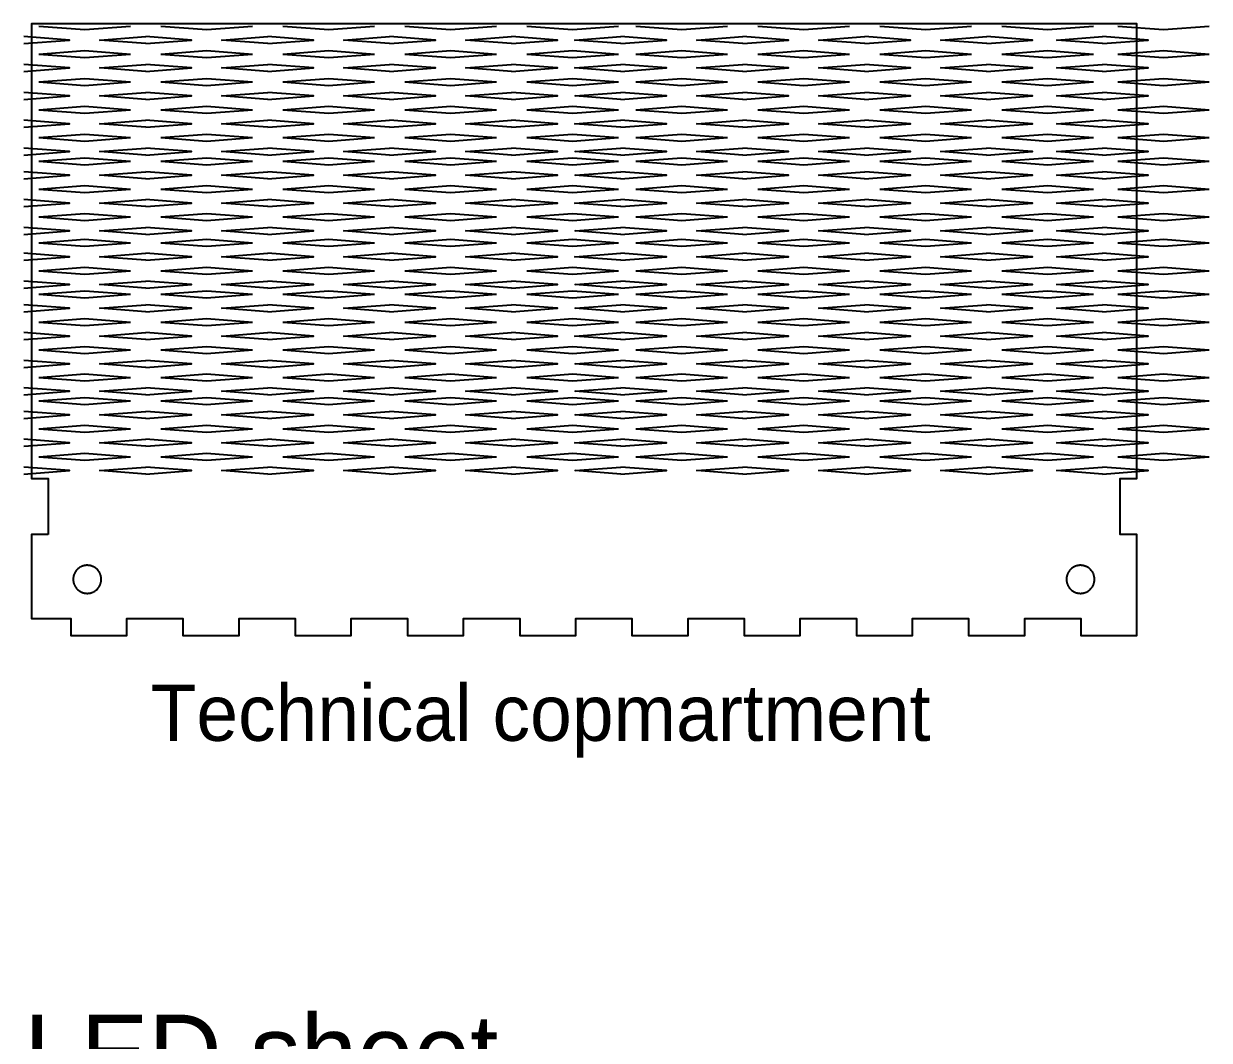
# Model space of a CAD drawing. Header units: millimetres. Extents: x 0 to 1000, y 0 to 550.
# Drawn here: x 566.4 to 777.6, y 209.7 to 390.9 of the extents above; entities that cross this region are included whole.
import ezdxf

# ---------------------------------------------------------------- set-up
doc = ezdxf.new("R2010")
doc.units = ezdxf.units.MM
doc.header["$MEASUREMENT"] = 0
doc.layers.add('Cut_01', color=1, linetype='Continuous', true_color=0xff0000)
doc.layers.add('text', color=178, linetype='Continuous', true_color=0x000000)

msp = doc.modelspace()

# ---------------------------------------------------------------- linework, layer by layer
at = {"layer": 'Cut_01'}
for points in [[(570.75, 299.86), (567.75, 299.86), (567.75, 284.86), (574.75, 284.86), (574.75, 281.86), (584.75, 281.86), (584.75, 284.86), (594.75, 284.86), (594.75, 281.86), (604.75, 281.86), (604.75, 284.86), (614.75, 284.86), (614.75, 281.86), (624.75, 281.86), (624.75, 284.86), (634.75, 284.86), (634.75, 281.86), (644.75, 281.86), (644.75, 284.86), (654.75, 284.86), (654.75, 281.86), (664.75, 281.86), (664.75, 284.86), (674.75, 284.86), (674.75, 281.86), (684.75, 281.86), (684.75, 284.86), (694.75, 284.86), (694.75, 281.86), (704.75, 281.86), (704.75, 284.86), (714.75, 284.86), (714.75, 281.86), (724.75, 281.86), (724.75, 284.86), (734.75, 284.86), (734.75, 281.86), (744.75, 281.86), (744.75, 284.86), (754.75, 284.86), (754.75, 281.86), (764.75, 281.86), (764.75, 299.86), (761.75, 299.86), (761.75, 309.86), (764.75, 309.86), (764.75, 390.86), (567.75, 390.86), (567.75, 309.86), (570.75, 309.86)], [(580.19, 291.87), (580.19, 291.96), (580.18, 292.05), (580.18, 292.13), (580.16, 292.22), (580.15, 292.3), (580.13, 292.39), (580.12, 292.47), (580.09, 292.56), (580.07, 292.64), (580.04, 292.72), (580.01, 292.8), (579.98, 292.88), (579.94, 292.96), (579.9, 293.04), (579.86, 293.12), (579.81, 293.19), (579.77, 293.26), (579.72, 293.33), (579.66, 293.4), (579.61, 293.47), (579.55, 293.54), (579.49, 293.6), (579.43, 293.66), (579.37, 293.72), (579.31, 293.78), (579.24, 293.83), (579.17, 293.89), (579.1, 293.94), (579.03, 293.98), (578.95, 294.03), (578.88, 294.07), (578.8, 294.11), (578.72, 294.15), (578.64, 294.18), (578.56, 294.22), (578.48, 294.24), (578.4, 294.27), (578.31, 294.29), (578.23, 294.31), (578.14, 294.33), (578.06, 294.35), (577.97, 294.36), (577.88, 294.36), (577.8, 294.37), (577.71, 294.37), (577.62, 294.37), (577.54, 294.37), (577.45, 294.36), (577.36, 294.35), (577.28, 294.34), (577.19, 294.32), (577.11, 294.3), (577.02, 294.28), (576.94, 294.26), (576.86, 294.23), (576.78, 294.2), (576.7, 294.17), (576.62, 294.13), (576.54, 294.09), (576.46, 294.05), (576.39, 294.01), (576.32, 293.96), (576.24, 293.91), (576.17, 293.86), (576.11, 293.81), (576.04, 293.75), (575.98, 293.69), (575.91, 293.63), (575.85, 293.57), (575.8, 293.5), (575.74, 293.44), (575.69, 293.37), (575.64, 293.3), (575.59, 293.23), (575.54, 293.15), (575.5, 293.08), (575.46, 293), (575.42, 292.92), (575.39, 292.84), (575.35, 292.76), (575.32, 292.68), (575.3, 292.6), (575.27, 292.52), (575.25, 292.43), (575.23, 292.35), (575.22, 292.26), (575.21, 292.18), (575.2, 292.09), (575.19, 292), (575.19, 291.92), (575.19, 291.83), (575.19, 291.74), (575.2, 291.66), (575.21, 291.57), (575.22, 291.48), (575.23, 291.4), (575.25, 291.31), (575.27, 291.23), (575.3, 291.15), (575.32, 291.06), (575.35, 290.98), (575.39, 290.9), (575.42, 290.82), (575.46, 290.74), (575.5, 290.67), (575.54, 290.59), (575.59, 290.52), (575.64, 290.45), (575.69, 290.37), (575.74, 290.31), (575.8, 290.24), (575.85, 290.17), (575.91, 290.11), (575.98, 290.05), (576.04, 289.99), (576.11, 289.94), (576.17, 289.88), (576.24, 289.83), (576.32, 289.78), (576.39, 289.74), (576.46, 289.69), (576.54, 289.65), (576.62, 289.61), (576.7, 289.58), (576.78, 289.54), (576.86, 289.51), (576.94, 289.49), (577.02, 289.46), (577.11, 289.44), (577.19, 289.42), (577.28, 289.41), (577.36, 289.39), (577.45, 289.38), (577.54, 289.38), (577.62, 289.37), (577.71, 289.37), (577.8, 289.37), (577.88, 289.38), (577.97, 289.39), (578.06, 289.4), (578.14, 289.41), (578.23, 289.43), (578.31, 289.45), (578.4, 289.47), (578.48, 289.5), (578.56, 289.53), (578.64, 289.56), (578.72, 289.59), (578.8, 289.63), (578.88, 289.67), (578.95, 289.71), (579.03, 289.76), (579.1, 289.81), (579.17, 289.86), (579.24, 289.91), (579.31, 289.96), (579.37, 290.02), (579.43, 290.08), (579.49, 290.14), (579.55, 290.21), (579.61, 290.27), (579.66, 290.34), (579.72, 290.41), (579.77, 290.48), (579.81, 290.55), (579.86, 290.63), (579.9, 290.7), (579.94, 290.78), (579.98, 290.86), (580.01, 290.94), (580.04, 291.02), (580.07, 291.1), (580.09, 291.19), (580.12, 291.27), (580.13, 291.36), (580.15, 291.44), (580.16, 291.53), (580.18, 291.61), (580.18, 291.7), (580.19, 291.79)], [(757.19, 291.87), (757.19, 291.96), (757.18, 292.05), (757.18, 292.13), (757.16, 292.22), (757.15, 292.3), (757.13, 292.39), (757.12, 292.47), (757.09, 292.56), (757.07, 292.64), (757.04, 292.72), (757.01, 292.8), (756.98, 292.88), (756.94, 292.96), (756.9, 293.04), (756.86, 293.12), (756.81, 293.19), (756.77, 293.26), (756.72, 293.33), (756.66, 293.4), (756.61, 293.47), (756.55, 293.54), (756.49, 293.6), (756.43, 293.66), (756.37, 293.72), (756.31, 293.78), (756.24, 293.83), (756.17, 293.89), (756.1, 293.94), (756.03, 293.98), (755.95, 294.03), (755.88, 294.07), (755.8, 294.11), (755.72, 294.15), (755.64, 294.18), (755.56, 294.22), (755.48, 294.24), (755.4, 294.27), (755.31, 294.29), (755.23, 294.31), (755.14, 294.33), (755.06, 294.35), (754.97, 294.36), (754.88, 294.36), (754.8, 294.37), (754.71, 294.37), (754.62, 294.37), (754.54, 294.37), (754.45, 294.36), (754.36, 294.35), (754.28, 294.34), (754.19, 294.32), (754.11, 294.3), (754.02, 294.28), (753.94, 294.26), (753.86, 294.23), (753.78, 294.2), (753.7, 294.17), (753.62, 294.13), (753.54, 294.09), (753.46, 294.05), (753.39, 294.01), (753.32, 293.96), (753.24, 293.91), (753.17, 293.86), (753.11, 293.81), (753.04, 293.75), (752.98, 293.69), (752.91, 293.63), (752.85, 293.57), (752.8, 293.5), (752.74, 293.44), (752.69, 293.37), (752.64, 293.3), (752.59, 293.23), (752.54, 293.15), (752.5, 293.08), (752.46, 293), (752.42, 292.92), (752.39, 292.84), (752.35, 292.76), (752.32, 292.68), (752.3, 292.6), (752.27, 292.52), (752.25, 292.43), (752.23, 292.35), (752.22, 292.26), (752.21, 292.18), (752.2, 292.09), (752.19, 292), (752.19, 291.92), (752.19, 291.83), (752.19, 291.74), (752.2, 291.66), (752.21, 291.57), (752.22, 291.48), (752.23, 291.4), (752.25, 291.31), (752.27, 291.23), (752.3, 291.15), (752.32, 291.06), (752.35, 290.98), (752.39, 290.9), (752.42, 290.82), (752.46, 290.74), (752.5, 290.67), (752.54, 290.59), (752.59, 290.52), (752.64, 290.45), (752.69, 290.37), (752.74, 290.31), (752.8, 290.24), (752.85, 290.17), (752.91, 290.11), (752.98, 290.05), (753.04, 289.99), (753.11, 289.94), (753.17, 289.88), (753.24, 289.83), (753.32, 289.78), (753.39, 289.74), (753.46, 289.69), (753.54, 289.65), (753.62, 289.61), (753.7, 289.58), (753.78, 289.54), (753.86, 289.51), (753.94, 289.49), (754.02, 289.46), (754.11, 289.44), (754.19, 289.42), (754.28, 289.41), (754.36, 289.39), (754.45, 289.38), (754.54, 289.38), (754.62, 289.37), (754.71, 289.37), (754.8, 289.37), (754.88, 289.38), (754.97, 289.39), (755.06, 289.4), (755.14, 289.41), (755.23, 289.43), (755.31, 289.45), (755.4, 289.47), (755.48, 289.5), (755.56, 289.53), (755.64, 289.56), (755.72, 289.59), (755.8, 289.63), (755.88, 289.67), (755.95, 289.71), (756.03, 289.76), (756.1, 289.81), (756.17, 289.86), (756.24, 289.91), (756.31, 289.96), (756.37, 290.02), (756.43, 290.08), (756.49, 290.14), (756.55, 290.21), (756.61, 290.27), (756.66, 290.34), (756.72, 290.41), (756.77, 290.48), (756.81, 290.55), (756.86, 290.63), (756.9, 290.7), (756.94, 290.78), (756.98, 290.86), (757.01, 290.94), (757.04, 291.02), (757.07, 291.1), (757.09, 291.19), (757.12, 291.27), (757.13, 291.36), (757.15, 291.44), (757.16, 291.53), (757.18, 291.61), (757.18, 291.7), (757.19, 291.79)]]:
    msp.add_lwpolyline(points, close=True, dxfattribs=at)
for points in [[(569.09, 390.43), (577.24, 389.81), (585.39, 390.43)], [(590.83, 390.43), (598.98, 389.81), (607.13, 390.43)], [(612.56, 390.43), (620.72, 389.81), (628.87, 390.43)], [(634.3, 390.43), (642.45, 389.81), (650.61, 390.43)], [(656.04, 390.43), (664.19, 389.81), (672.34, 390.43)], [(675.47, 390.43), (683.62, 389.81), (691.77, 390.43)], [(697.21, 390.43), (705.36, 389.81), (713.51, 390.43)], [(718.94, 390.43), (727.1, 389.81), (735.25, 390.43)], [(740.68, 390.43), (748.83, 389.81), (756.99, 390.43)], [(761.33, 390.43), (769.49, 389.81), (777.64, 390.43)], [(566.37, 387.32), (574.52, 387.94), (566.37, 388.56)], [(588.11, 387.32), (579.96, 387.94), (588.11, 388.56)], [(588.11, 387.32), (596.26, 387.94), (588.11, 388.56)], [(609.85, 387.32), (601.69, 387.94), (609.85, 388.56)], [(609.85, 387.32), (618, 387.94), (609.85, 388.56)], [(631.58, 387.32), (623.43, 387.94), (631.58, 388.56)], [(631.58, 387.32), (639.74, 387.94), (631.58, 388.56)], [(653.32, 387.32), (645.17, 387.94), (653.32, 388.56)], [(653.32, 387.32), (661.47, 387.94), (653.32, 388.56)], [(672.75, 387.32), (664.6, 387.94), (672.75, 388.56)], [(672.75, 387.32), (680.9, 387.94), (672.75, 388.56)], [(694.49, 387.32), (686.34, 387.94), (694.49, 388.56)], [(694.49, 387.32), (702.64, 387.94), (694.49, 388.56)], [(716.23, 387.32), (708.07, 387.94), (716.23, 388.56)], [(716.23, 387.32), (724.38, 387.94), (716.23, 388.56)], [(737.97, 387.32), (729.81, 387.94), (737.97, 388.56)], [(737.97, 387.32), (746.12, 387.94), (737.97, 388.56)], [(758.62, 387.32), (750.46, 387.94), (758.62, 388.56)], [(758.62, 387.32), (766.77, 387.94), (758.62, 388.56)], [(569.09, 385.46), (577.24, 386.08), (585.39, 385.46)], [(569.09, 385.46), (577.24, 384.84), (585.39, 385.46)], [(590.83, 385.46), (598.98, 386.08), (607.13, 385.46)], [(590.83, 385.46), (598.98, 384.84), (607.13, 385.46)], [(612.56, 385.46), (620.72, 386.08), (628.87, 385.46)], [(612.56, 385.46), (620.72, 384.84), (628.87, 385.46)], [(634.3, 385.46), (642.45, 386.08), (650.61, 385.46)], [(634.3, 385.46), (642.45, 384.84), (650.61, 385.46)], [(656.04, 385.46), (664.19, 386.08), (672.34, 385.46)], [(656.04, 385.46), (664.19, 384.84), (672.34, 385.46)], [(675.47, 385.46), (683.62, 386.08), (691.77, 385.46)], [(675.47, 385.46), (683.62, 384.84), (691.77, 385.46)], [(697.21, 385.46), (705.36, 386.08), (713.51, 385.46)], [(697.21, 385.46), (705.36, 384.84), (713.51, 385.46)], [(718.94, 385.46), (727.1, 386.08), (735.25, 385.46)], [(718.94, 385.46), (727.1, 384.84), (735.25, 385.46)], [(740.68, 385.46), (748.83, 386.08), (756.99, 385.46)], [(740.68, 385.46), (748.83, 384.84), (756.99, 385.46)], [(761.33, 385.46), (769.49, 386.08), (777.64, 385.46)], [(761.33, 385.46), (769.49, 384.84), (777.64, 385.46)], [(566.37, 382.35), (574.52, 382.97), (566.37, 383.59)], [(588.11, 382.35), (579.96, 382.97), (588.11, 383.59)], [(588.11, 382.35), (596.26, 382.97), (588.11, 383.59)], [(609.85, 382.35), (601.69, 382.97), (609.85, 383.59)], [(609.85, 382.35), (618, 382.97), (609.85, 383.59)], [(631.58, 382.35), (623.43, 382.97), (631.58, 383.59)], [(631.58, 382.35), (639.74, 382.97), (631.58, 383.59)], [(653.32, 382.35), (645.17, 382.97), (653.32, 383.59)], [(653.32, 382.35), (661.47, 382.97), (653.32, 383.59)], [(672.75, 382.35), (664.6, 382.97), (672.75, 383.59)], [(672.75, 382.35), (680.9, 382.97), (672.75, 383.59)], [(694.49, 382.35), (686.34, 382.97), (694.49, 383.59)], [(694.49, 382.35), (702.64, 382.97), (694.49, 383.59)], [(716.23, 382.35), (708.07, 382.97), (716.23, 383.59)], [(716.23, 382.35), (724.38, 382.97), (716.23, 383.59)], [(737.96, 382.35), (729.81, 382.97), (737.96, 383.59)], [(737.96, 382.35), (746.11, 382.97), (737.96, 383.59)], [(758.62, 382.35), (750.46, 382.97), (758.62, 383.59)], [(758.62, 382.35), (766.77, 382.97), (758.62, 383.59)], [(569.09, 380.49), (577.24, 381.11), (585.39, 380.49)], [(569.09, 380.49), (577.24, 379.87), (585.39, 380.49)], [(590.83, 380.49), (598.98, 381.11), (607.13, 380.49)], [(590.83, 380.49), (598.98, 379.87), (607.13, 380.49)], [(612.56, 380.49), (620.72, 381.11), (628.87, 380.49)], [(612.56, 380.49), (620.72, 379.87), (628.87, 380.49)], [(634.3, 380.49), (642.45, 381.11), (650.6, 380.49)], [(634.3, 380.49), (642.45, 379.87), (650.6, 380.49)], [(656.04, 380.49), (664.19, 381.11), (672.34, 380.49)], [(656.04, 380.49), (664.19, 379.87), (672.34, 380.49)], [(675.47, 380.49), (683.62, 381.11), (691.77, 380.49)], [(675.47, 380.49), (683.62, 379.87), (691.77, 380.49)], [(697.21, 380.49), (705.36, 381.11), (713.51, 380.49)], [(697.21, 380.49), (705.36, 379.87), (713.51, 380.49)], [(718.94, 380.49), (727.09, 381.11), (735.25, 380.49)], [(718.94, 380.49), (727.09, 379.87), (735.25, 380.49)], [(740.68, 380.49), (748.83, 381.11), (756.98, 380.49)], [(740.68, 380.49), (748.83, 379.87), (756.98, 380.49)], [(761.33, 380.49), (769.48, 381.11), (777.63, 380.49)], [(761.33, 380.49), (769.48, 379.87), (777.63, 380.49)], [(566.38, 377.38), (574.53, 378), (566.38, 378.62)], [(588.11, 377.38), (579.96, 378), (588.11, 378.62)], [(588.11, 377.38), (596.26, 378), (588.11, 378.62)], [(609.85, 377.38), (601.7, 378), (609.85, 378.62)], [(609.85, 377.38), (618, 378), (609.85, 378.62)], [(631.58, 377.38), (623.43, 378), (631.58, 378.62)], [(631.58, 377.38), (639.73, 378), (631.58, 378.62)], [(653.32, 377.38), (645.17, 378), (653.32, 378.62)], [(653.32, 377.38), (661.47, 378), (653.32, 378.62)], [(672.76, 377.38), (664.61, 378), (672.76, 378.62)], [(672.76, 377.38), (680.91, 378), (672.76, 378.62)], [(694.49, 377.38), (686.34, 378), (694.49, 378.62)], [(694.49, 377.38), (702.64, 378), (694.49, 378.62)], [(716.22, 377.38), (708.07, 378), (716.23, 378.62)], [(716.22, 377.38), (724.38, 378), (716.23, 378.62)], [(737.96, 377.38), (729.81, 378), (737.96, 378.62)], [(737.96, 377.38), (746.11, 378), (737.96, 378.62)], [(758.61, 377.38), (750.46, 378), (758.61, 378.62)], [(758.61, 377.38), (766.76, 378), (758.61, 378.62)], [(569.09, 375.53), (577.24, 376.16), (585.39, 375.53)], [(590.83, 375.53), (598.98, 376.16), (607.13, 375.53)], [(612.56, 375.53), (620.72, 376.16), (628.87, 375.53)], [(634.3, 375.53), (642.45, 376.16), (650.61, 375.53)], [(656.04, 375.53), (664.19, 376.16), (672.34, 375.53)], [(675.47, 375.53), (683.62, 376.16), (691.77, 375.53)], [(697.21, 375.53), (705.36, 376.16), (713.51, 375.53)], [(718.94, 375.53), (727.1, 376.16), (735.25, 375.53)], [(740.68, 375.53), (748.83, 376.16), (756.99, 375.53)], [(761.33, 375.53), (769.49, 376.16), (777.64, 375.53)], [(569.09, 375.53), (577.24, 374.91), (585.39, 375.53)], [(590.83, 375.53), (598.98, 374.91), (607.13, 375.53)], [(612.56, 375.53), (620.72, 374.91), (628.87, 375.53)], [(634.3, 375.53), (642.45, 374.91), (650.61, 375.53)], [(656.04, 375.53), (664.19, 374.91), (672.34, 375.53)], [(675.47, 375.53), (683.62, 374.91), (691.77, 375.53)], [(697.21, 375.53), (705.36, 374.91), (713.51, 375.53)], [(718.94, 375.53), (727.1, 374.91), (735.25, 375.53)], [(740.68, 375.53), (748.83, 374.91), (756.99, 375.53)], [(761.33, 375.53), (769.49, 374.91), (777.64, 375.53)], [(566.37, 372.43), (574.52, 373.05), (566.37, 373.67)], [(588.11, 372.43), (579.96, 373.05), (588.11, 373.67)], [(588.11, 372.43), (596.26, 373.05), (588.11, 373.67)], [(609.85, 372.43), (601.69, 373.05), (609.85, 373.67)], [(609.85, 372.43), (618, 373.05), (609.85, 373.67)], [(631.58, 372.43), (623.43, 373.05), (631.58, 373.67)], [(631.58, 372.43), (639.74, 373.05), (631.58, 373.67)], [(653.32, 372.43), (645.17, 373.05), (653.32, 373.67)], [(653.32, 372.43), (661.47, 373.05), (653.32, 373.67)], [(672.75, 372.43), (664.6, 373.05), (672.75, 373.67)], [(672.75, 372.43), (680.9, 373.05), (672.75, 373.67)], [(694.49, 372.43), (686.34, 373.05), (694.49, 373.67)], [(694.49, 372.43), (702.64, 373.05), (694.49, 373.67)], [(716.23, 372.43), (708.07, 373.05), (716.23, 373.67)], [(716.23, 372.43), (724.38, 373.05), (716.23, 373.67)], [(737.96, 372.43), (729.81, 373.05), (737.96, 373.67)], [(737.96, 372.43), (746.11, 373.05), (737.96, 373.67)], [(758.62, 372.43), (750.46, 373.05), (758.62, 373.67)], [(758.62, 372.43), (766.77, 373.05), (758.62, 373.67)], [(569.09, 370.56), (577.24, 371.19), (585.39, 370.56)], [(569.09, 370.56), (577.24, 369.94), (585.39, 370.56)], [(590.83, 370.56), (598.98, 371.19), (607.13, 370.56)], [(590.83, 370.56), (598.98, 369.94), (607.13, 370.56)], [(612.56, 370.56), (620.72, 371.19), (628.87, 370.56)], [(612.56, 370.56), (620.72, 369.94), (628.87, 370.56)], [(634.3, 370.56), (642.45, 371.19), (650.6, 370.56)], [(634.3, 370.56), (642.45, 369.94), (650.6, 370.56)], [(656.04, 370.56), (664.19, 371.19), (672.34, 370.56)], [(656.04, 370.56), (664.19, 369.94), (672.34, 370.56)], [(675.47, 370.56), (683.62, 371.19), (691.77, 370.56)], [(675.47, 370.56), (683.62, 369.94), (691.77, 370.56)], [(697.21, 370.56), (705.36, 371.19), (713.51, 370.56)], [(697.21, 370.56), (705.36, 369.94), (713.51, 370.56)], [(718.94, 370.56), (727.09, 371.19), (735.25, 370.56)], [(718.94, 370.56), (727.09, 369.94), (735.25, 370.56)], [(740.68, 370.56), (748.83, 371.19), (756.98, 370.56)], [(740.68, 370.56), (748.83, 369.94), (756.98, 370.56)], [(761.33, 370.56), (769.48, 371.19), (777.63, 370.56)], [(761.33, 370.56), (769.48, 369.94), (777.63, 370.56)], [(566.38, 367.46), (574.53, 368.08), (566.38, 368.7)], [(588.11, 367.46), (579.96, 368.08), (588.11, 368.7)], [(588.11, 367.46), (596.26, 368.08), (588.11, 368.7)], [(609.85, 367.46), (601.7, 368.08), (609.85, 368.7)], [(609.85, 367.46), (618, 368.08), (609.85, 368.7)], [(631.58, 367.46), (623.43, 368.08), (631.58, 368.7)], [(631.58, 367.46), (639.73, 368.08), (631.58, 368.7)], [(653.32, 367.46), (645.17, 368.08), (653.32, 368.7)], [(653.32, 367.46), (661.47, 368.08), (653.32, 368.7)], [(672.76, 367.46), (664.61, 368.08), (672.76, 368.7)], [(672.76, 367.46), (680.91, 368.08), (672.76, 368.7)], [(694.49, 367.46), (686.34, 368.08), (694.49, 368.7)], [(694.49, 367.46), (702.64, 368.08), (694.49, 368.7)], [(716.22, 367.46), (708.07, 368.08), (716.23, 368.7)], [(716.22, 367.46), (724.38, 368.08), (716.23, 368.7)], [(737.96, 367.46), (729.81, 368.08), (737.96, 368.7)], [(737.96, 367.46), (746.11, 368.08), (737.96, 368.7)], [(758.61, 367.46), (750.46, 368.08), (758.61, 368.7)], [(758.61, 367.46), (766.76, 368.08), (758.61, 368.7)], [(569.09, 366.35), (577.24, 366.97), (585.39, 366.35)], [(569.09, 366.35), (577.24, 365.73), (585.39, 366.35)], [(590.83, 366.35), (598.98, 366.97), (607.13, 366.35)], [(590.83, 366.35), (598.98, 365.73), (607.13, 366.35)], [(612.56, 366.35), (620.72, 366.97), (628.87, 366.35)], [(612.56, 366.35), (620.72, 365.73), (628.87, 366.35)], [(634.3, 366.35), (642.45, 366.97), (650.6, 366.35)], [(634.3, 366.35), (642.45, 365.73), (650.6, 366.35)], [(656.04, 366.35), (664.19, 366.97), (672.34, 366.35)], [(656.04, 366.35), (664.19, 365.73), (672.34, 366.35)], [(675.47, 366.35), (683.62, 366.97), (691.77, 366.35)], [(675.47, 366.35), (683.62, 365.73), (691.77, 366.35)], [(697.21, 366.35), (705.36, 366.97), (713.51, 366.35)], [(697.21, 366.35), (705.36, 365.73), (713.51, 366.35)], [(718.94, 366.35), (727.09, 366.97), (735.25, 366.35)], [(718.94, 366.35), (727.09, 365.73), (735.25, 366.35)], [(740.68, 366.35), (748.83, 366.97), (756.98, 366.35)], [(740.68, 366.35), (748.83, 365.73), (756.98, 366.35)], [(761.33, 366.35), (769.48, 366.97), (777.63, 366.35)], [(761.33, 366.35), (769.48, 365.73), (777.63, 366.35)], [(566.38, 363.25), (574.53, 363.87), (566.38, 364.49)], [(588.11, 363.25), (579.96, 363.87), (588.11, 364.49)], [(588.11, 363.25), (596.26, 363.87), (588.11, 364.49)], [(609.85, 363.25), (601.7, 363.87), (609.85, 364.49)], [(609.85, 363.25), (618, 363.87), (609.85, 364.49)], [(631.58, 363.25), (623.43, 363.87), (631.58, 364.49)], [(631.58, 363.25), (639.73, 363.87), (631.58, 364.49)], [(653.32, 363.25), (645.17, 363.87), (653.32, 364.49)], [(653.32, 363.25), (661.47, 363.87), (653.32, 364.49)], [(672.76, 363.25), (664.61, 363.87), (672.76, 364.49)], [(672.76, 363.25), (680.91, 363.87), (672.76, 364.49)], [(694.49, 363.25), (686.34, 363.87), (694.49, 364.49)], [(694.49, 363.25), (702.64, 363.87), (694.49, 364.49)], [(716.22, 363.25), (708.07, 363.87), (716.23, 364.49)], [(716.22, 363.25), (724.38, 363.87), (716.23, 364.49)], [(737.96, 363.25), (729.81, 363.87), (737.96, 364.49)], [(737.96, 363.25), (746.11, 363.87), (737.96, 364.49)], [(758.61, 363.25), (750.46, 363.87), (758.61, 364.49)], [(758.61, 363.25), (766.76, 363.87), (758.61, 364.49)], [(569.09, 361.4), (577.24, 362.02), (585.39, 361.4)], [(569.09, 361.4), (577.24, 360.78), (585.39, 361.4)], [(590.83, 361.4), (598.98, 362.02), (607.13, 361.4)], [(590.83, 361.4), (598.98, 360.78), (607.13, 361.4)], [(612.56, 361.4), (620.72, 362.02), (628.87, 361.4)], [(612.56, 361.4), (620.72, 360.78), (628.87, 361.4)], [(634.3, 361.4), (642.45, 362.02), (650.61, 361.4)], [(634.3, 361.4), (642.45, 360.78), (650.61, 361.4)], [(656.04, 361.4), (664.19, 362.02), (672.34, 361.4)], [(656.04, 361.4), (664.19, 360.78), (672.34, 361.4)], [(675.47, 361.4), (683.62, 362.02), (691.77, 361.4)], [(675.47, 361.4), (683.62, 360.78), (691.77, 361.4)], [(697.21, 361.4), (705.36, 362.02), (713.51, 361.4)], [(697.21, 361.4), (705.36, 360.78), (713.51, 361.4)], [(718.94, 361.4), (727.1, 362.02), (735.25, 361.4)], [(718.94, 361.4), (727.1, 360.78), (735.25, 361.4)], [(740.68, 361.4), (748.83, 362.02), (756.99, 361.4)], [(740.68, 361.4), (748.83, 360.78), (756.99, 361.4)], [(761.33, 361.4), (769.49, 362.02), (777.64, 361.4)], [(761.33, 361.4), (769.49, 360.78), (777.64, 361.4)], [(566.37, 358.29), (574.52, 358.91), (566.37, 359.53)], [(588.11, 358.29), (579.96, 358.91), (588.11, 359.53)], [(588.11, 358.29), (596.26, 358.91), (588.11, 359.53)], [(609.85, 358.29), (601.69, 358.91), (609.85, 359.53)], [(609.85, 358.29), (618, 358.91), (609.85, 359.53)], [(631.58, 358.29), (623.43, 358.91), (631.58, 359.53)], [(631.58, 358.29), (639.74, 358.91), (631.58, 359.53)], [(653.32, 358.29), (645.17, 358.91), (653.32, 359.53)], [(653.32, 358.29), (661.47, 358.91), (653.32, 359.53)], [(672.75, 358.29), (664.6, 358.91), (672.75, 359.53)], [(672.75, 358.29), (680.9, 358.91), (672.75, 359.53)], [(694.49, 358.29), (686.34, 358.91), (694.49, 359.53)], [(694.49, 358.29), (702.64, 358.91), (694.49, 359.53)], [(716.23, 358.29), (708.07, 358.91), (716.23, 359.53)], [(716.23, 358.29), (724.38, 358.91), (716.23, 359.53)], [(737.96, 358.29), (729.81, 358.91), (737.96, 359.53)], [(737.96, 358.29), (746.11, 358.91), (737.96, 359.53)], [(758.62, 358.29), (750.46, 358.91), (758.62, 359.53)], [(758.62, 358.29), (766.77, 358.91), (758.62, 359.53)], [(569.09, 356.43), (577.24, 357.05), (585.39, 356.43)], [(590.83, 356.43), (598.98, 357.05), (607.13, 356.43)], [(612.56, 356.43), (620.72, 357.05), (628.87, 356.43)], [(634.3, 356.43), (642.45, 357.05), (650.6, 356.43)], [(656.04, 356.43), (664.19, 357.05), (672.34, 356.43)], [(675.47, 356.43), (683.62, 357.05), (691.77, 356.43)], [(697.21, 356.43), (705.36, 357.05), (713.51, 356.43)], [(718.94, 356.43), (727.09, 357.05), (735.25, 356.43)], [(740.68, 356.43), (748.83, 357.05), (756.98, 356.43)], [(761.33, 356.43), (769.48, 357.05), (777.63, 356.43)], [(569.09, 356.43), (577.24, 355.81), (585.39, 356.43)], [(590.83, 356.43), (598.98, 355.81), (607.13, 356.43)], [(612.56, 356.43), (620.72, 355.81), (628.87, 356.43)], [(634.3, 356.43), (642.45, 355.81), (650.6, 356.43)], [(656.04, 356.43), (664.19, 355.81), (672.34, 356.43)], [(675.47, 356.43), (683.62, 355.81), (691.77, 356.43)], [(697.21, 356.43), (705.36, 355.81), (713.51, 356.43)], [(718.94, 356.43), (727.09, 355.81), (735.25, 356.43)], [(740.68, 356.43), (748.83, 355.81), (756.98, 356.43)], [(761.33, 356.43), (769.48, 355.81), (777.63, 356.43)], [(566.38, 353.32), (574.53, 353.94), (566.38, 354.56)], [(588.11, 353.32), (579.96, 353.94), (588.11, 354.56)], [(588.11, 353.32), (596.26, 353.94), (588.11, 354.56)], [(609.85, 353.32), (601.7, 353.94), (609.85, 354.56)], [(609.85, 353.32), (618, 353.94), (609.85, 354.56)], [(631.58, 353.32), (623.43, 353.94), (631.58, 354.56)], [(631.58, 353.32), (639.73, 353.94), (631.58, 354.56)], [(653.32, 353.32), (645.17, 353.94), (653.32, 354.56)], [(653.32, 353.32), (661.47, 353.94), (653.32, 354.56)], [(672.76, 353.32), (664.61, 353.94), (672.76, 354.56)], [(672.76, 353.32), (680.91, 353.94), (672.76, 354.56)], [(694.49, 353.32), (686.34, 353.94), (694.49, 354.56)], [(694.49, 353.32), (702.64, 353.94), (694.49, 354.56)], [(716.22, 353.32), (708.07, 353.94), (716.23, 354.56)], [(716.22, 353.32), (724.38, 353.94), (716.23, 354.56)], [(737.96, 353.32), (729.81, 353.94), (737.96, 354.56)], [(737.96, 353.32), (746.11, 353.94), (737.96, 354.56)], [(758.61, 353.32), (750.46, 353.94), (758.61, 354.56)], [(758.61, 353.32), (766.76, 353.94), (758.61, 354.56)], [(569.09, 351.83), (577.24, 352.46), (585.39, 351.83)], [(569.09, 351.83), (577.24, 351.21), (585.39, 351.83)], [(590.83, 351.83), (598.98, 352.46), (607.13, 351.83)], [(590.83, 351.83), (598.98, 351.21), (607.13, 351.83)], [(612.56, 351.83), (620.72, 352.46), (628.87, 351.83)], [(612.56, 351.83), (620.72, 351.21), (628.87, 351.83)], [(634.3, 351.83), (642.45, 352.46), (650.61, 351.83)], [(634.3, 351.83), (642.45, 351.21), (650.61, 351.83)], [(656.04, 351.83), (664.19, 352.46), (672.34, 351.83)], [(656.04, 351.83), (664.19, 351.21), (672.34, 351.83)], [(675.47, 351.83), (683.62, 352.46), (691.77, 351.83)], [(675.47, 351.83), (683.62, 351.21), (691.77, 351.83)], [(697.21, 351.83), (705.36, 352.46), (713.51, 351.83)], [(697.21, 351.83), (705.36, 351.21), (713.51, 351.83)], [(718.94, 351.83), (727.1, 352.46), (735.25, 351.83)], [(718.94, 351.83), (727.1, 351.21), (735.25, 351.83)], [(740.68, 351.83), (748.83, 352.46), (756.99, 351.83)], [(740.68, 351.83), (748.83, 351.21), (756.99, 351.83)], [(761.33, 351.83), (769.49, 352.46), (777.64, 351.83)], [(761.33, 351.83), (769.49, 351.21), (777.64, 351.83)], [(566.37, 348.73), (574.52, 349.35), (566.37, 349.97)], [(588.11, 348.73), (579.96, 349.35), (588.11, 349.97)], [(588.11, 348.73), (596.26, 349.35), (588.11, 349.97)], [(609.85, 348.73), (601.69, 349.35), (609.85, 349.97)], [(609.85, 348.73), (618, 349.35), (609.85, 349.97)], [(631.58, 348.73), (623.43, 349.35), (631.58, 349.97)], [(631.58, 348.73), (639.74, 349.35), (631.58, 349.97)], [(653.32, 348.73), (645.17, 349.35), (653.32, 349.97)], [(653.32, 348.73), (661.47, 349.35), (653.32, 349.97)], [(672.75, 348.73), (664.6, 349.35), (672.75, 349.97)], [(672.75, 348.73), (680.9, 349.35), (672.75, 349.97)], [(694.49, 348.73), (686.34, 349.35), (694.49, 349.97)], [(694.49, 348.73), (702.64, 349.35), (694.49, 349.97)], [(716.23, 348.73), (708.07, 349.35), (716.23, 349.97)], [(716.23, 348.73), (724.38, 349.35), (716.23, 349.97)], [(737.96, 348.73), (729.81, 349.35), (737.96, 349.97)], [(737.96, 348.73), (746.11, 349.35), (737.96, 349.97)], [(758.62, 348.73), (750.46, 349.35), (758.62, 349.97)], [(758.62, 348.73), (766.77, 349.35), (758.62, 349.97)], [(569.09, 346.86), (577.24, 347.49), (585.39, 346.86)], [(569.09, 346.86), (577.24, 346.24), (585.39, 346.86)], [(590.83, 346.86), (598.98, 347.49), (607.13, 346.86)], [(590.83, 346.86), (598.98, 346.24), (607.13, 346.86)], [(612.56, 346.86), (620.72, 347.49), (628.87, 346.86)], [(612.56, 346.86), (620.72, 346.24), (628.87, 346.86)], [(634.3, 346.86), (642.45, 347.49), (650.6, 346.86)], [(634.3, 346.86), (642.45, 346.24), (650.6, 346.86)], [(656.04, 346.86), (664.19, 347.49), (672.34, 346.86)], [(656.04, 346.86), (664.19, 346.24), (672.34, 346.86)], [(675.47, 346.86), (683.62, 347.49), (691.77, 346.86)], [(675.47, 346.86), (683.62, 346.24), (691.77, 346.86)], [(697.21, 346.86), (705.36, 347.49), (713.51, 346.86)], [(697.21, 346.86), (705.36, 346.24), (713.51, 346.86)], [(718.94, 346.86), (727.09, 347.49), (735.25, 346.86)], [(718.94, 346.86), (727.09, 346.24), (735.25, 346.86)], [(740.68, 346.86), (748.83, 347.49), (756.98, 346.86)], [(740.68, 346.86), (748.83, 346.24), (756.98, 346.86)], [(761.33, 346.86), (769.48, 347.49), (777.63, 346.86)], [(761.33, 346.86), (769.48, 346.24), (777.63, 346.86)], [(566.38, 343.76), (574.53, 344.38), (566.38, 345)], [(588.11, 343.76), (579.96, 344.38), (588.11, 345)], [(588.11, 343.76), (596.26, 344.38), (588.11, 345)], [(609.85, 343.76), (601.7, 344.38), (609.85, 345)], [(609.85, 343.76), (618, 344.38), (609.85, 345)], [(631.58, 343.76), (623.43, 344.38), (631.58, 345)], [(631.58, 343.76), (639.73, 344.38), (631.58, 345)], [(653.32, 343.76), (645.17, 344.38), (653.32, 345)], [(653.32, 343.76), (661.47, 344.38), (653.32, 345)], [(672.76, 343.76), (664.61, 344.38), (672.76, 345)], [(672.76, 343.76), (680.91, 344.38), (672.76, 345)], [(694.49, 343.76), (686.34, 344.38), (694.49, 345)], [(694.49, 343.76), (702.64, 344.38), (694.49, 345)], [(716.22, 343.76), (708.07, 344.38), (716.23, 345)], [(716.22, 343.76), (724.38, 344.38), (716.23, 345)], [(737.96, 343.76), (729.81, 344.38), (737.96, 345)], [(737.96, 343.76), (746.11, 344.38), (737.96, 345)], [(758.61, 343.76), (750.46, 344.38), (758.61, 345)], [(758.61, 343.76), (766.76, 344.38), (758.61, 345)], [(569.09, 342.65), (577.24, 343.27), (585.39, 342.65)], [(569.09, 342.65), (577.24, 342.03), (585.39, 342.65)], [(590.83, 342.65), (598.98, 343.27), (607.13, 342.65)], [(590.83, 342.65), (598.98, 342.03), (607.13, 342.65)], [(612.56, 342.65), (620.72, 343.27), (628.87, 342.65)], [(612.56, 342.65), (620.72, 342.03), (628.87, 342.65)], [(634.3, 342.65), (642.45, 343.27), (650.6, 342.65)], [(634.3, 342.65), (642.45, 342.03), (650.6, 342.65)], [(656.04, 342.65), (664.19, 343.27), (672.34, 342.65)], [(656.04, 342.65), (664.19, 342.03), (672.34, 342.65)], [(675.47, 342.65), (683.62, 343.27), (691.77, 342.65)], [(675.47, 342.65), (683.62, 342.03), (691.77, 342.65)], [(697.21, 342.65), (705.36, 343.27), (713.51, 342.65)], [(697.21, 342.65), (705.36, 342.03), (713.51, 342.65)], [(718.94, 342.65), (727.09, 343.27), (735.25, 342.65)], [(718.94, 342.65), (727.09, 342.03), (735.25, 342.65)], [(740.68, 342.65), (748.83, 343.27), (756.98, 342.65)], [(740.68, 342.65), (748.83, 342.03), (756.98, 342.65)], [(761.33, 342.65), (769.48, 343.27), (777.63, 342.65)], [(761.33, 342.65), (769.48, 342.03), (777.63, 342.65)], [(566.38, 339.55), (574.53, 340.17), (566.38, 340.79)], [(588.11, 339.55), (579.96, 340.17), (588.11, 340.79)], [(588.11, 339.55), (596.26, 340.17), (588.11, 340.79)], [(609.85, 339.55), (601.7, 340.17), (609.85, 340.79)], [(609.85, 339.55), (618, 340.17), (609.85, 340.79)], [(631.58, 339.55), (623.43, 340.17), (631.58, 340.79)], [(631.58, 339.55), (639.73, 340.17), (631.58, 340.79)], [(653.32, 339.55), (645.17, 340.17), (653.32, 340.79)], [(653.32, 339.55), (661.47, 340.17), (653.32, 340.79)], [(672.76, 339.55), (664.61, 340.17), (672.76, 340.79)], [(672.76, 339.55), (680.91, 340.17), (672.76, 340.79)], [(694.49, 339.55), (686.34, 340.17), (694.49, 340.79)], [(694.49, 339.55), (702.64, 340.17), (694.49, 340.79)], [(716.22, 339.55), (708.07, 340.17), (716.23, 340.79)], [(716.22, 339.55), (724.38, 340.17), (716.23, 340.79)], [(737.96, 339.55), (729.81, 340.17), (737.96, 340.79)], [(737.96, 339.55), (746.11, 340.17), (737.96, 340.79)], [(758.61, 339.55), (750.46, 340.17), (758.61, 340.79)], [(758.61, 339.55), (766.76, 340.17), (758.61, 340.79)], [(569.09, 337.7), (577.24, 338.32), (585.39, 337.7)], [(590.83, 337.7), (598.98, 338.32), (607.13, 337.7)], [(612.56, 337.7), (620.72, 338.32), (628.87, 337.7)], [(634.3, 337.7), (642.45, 338.32), (650.61, 337.7)], [(656.04, 337.7), (664.19, 338.32), (672.34, 337.7)], [(675.47, 337.7), (683.62, 338.32), (691.77, 337.7)], [(697.21, 337.7), (705.36, 338.32), (713.51, 337.7)], [(718.94, 337.7), (727.1, 338.32), (735.25, 337.7)], [(740.68, 337.7), (748.83, 338.32), (756.99, 337.7)], [(761.33, 337.7), (769.49, 338.32), (777.64, 337.7)], [(569.09, 337.7), (577.24, 337.08), (585.39, 337.7)], [(590.83, 337.7), (598.98, 337.08), (607.13, 337.7)], [(612.56, 337.7), (620.72, 337.08), (628.87, 337.7)], [(634.3, 337.7), (642.45, 337.08), (650.61, 337.7)], [(656.04, 337.7), (664.19, 337.08), (672.34, 337.7)], [(675.47, 337.7), (683.62, 337.08), (691.77, 337.7)], [(697.21, 337.7), (705.36, 337.08), (713.51, 337.7)], [(718.94, 337.7), (727.1, 337.08), (735.25, 337.7)], [(740.68, 337.7), (748.83, 337.08), (756.99, 337.7)], [(761.33, 337.7), (769.49, 337.08), (777.64, 337.7)], [(566.37, 334.59), (574.52, 335.21), (566.37, 335.83)], [(588.11, 334.59), (579.96, 335.21), (588.11, 335.83)], [(588.11, 334.59), (596.26, 335.21), (588.11, 335.83)], [(609.85, 334.59), (601.69, 335.21), (609.85, 335.83)], [(609.85, 334.59), (618, 335.21), (609.85, 335.83)], [(631.58, 334.59), (623.43, 335.21), (631.58, 335.83)], [(631.58, 334.59), (639.74, 335.21), (631.58, 335.83)], [(653.32, 334.59), (645.17, 335.21), (653.32, 335.83)], [(653.32, 334.59), (661.47, 335.21), (653.32, 335.83)], [(672.75, 334.59), (664.6, 335.21), (672.75, 335.83)], [(672.75, 334.59), (680.9, 335.21), (672.75, 335.83)], [(694.49, 334.59), (686.34, 335.21), (694.49, 335.83)], [(694.49, 334.59), (702.64, 335.21), (694.49, 335.83)], [(716.23, 334.59), (708.07, 335.21), (716.23, 335.83)], [(716.23, 334.59), (724.38, 335.21), (716.23, 335.83)], [(737.96, 334.59), (729.81, 335.21), (737.96, 335.83)], [(737.96, 334.59), (746.11, 335.21), (737.96, 335.83)], [(758.62, 334.59), (750.46, 335.21), (758.62, 335.83)], [(758.62, 334.59), (766.77, 335.21), (758.62, 335.83)], [(569.09, 332.73), (577.24, 333.35), (585.39, 332.73)], [(569.09, 332.73), (577.24, 332.11), (585.39, 332.73)], [(590.83, 332.73), (598.98, 333.35), (607.13, 332.73)], [(590.83, 332.73), (598.98, 332.11), (607.13, 332.73)], [(612.56, 332.73), (620.72, 333.35), (628.87, 332.73)], [(612.56, 332.73), (620.72, 332.11), (628.87, 332.73)], [(634.3, 332.73), (642.45, 333.35), (650.6, 332.73)], [(634.3, 332.73), (642.45, 332.11), (650.6, 332.73)], [(656.04, 332.73), (664.19, 333.35), (672.34, 332.73)], [(656.04, 332.73), (664.19, 332.11), (672.34, 332.73)], [(675.47, 332.73), (683.62, 333.35), (691.77, 332.73)], [(675.47, 332.73), (683.62, 332.11), (691.77, 332.73)], [(697.21, 332.73), (705.36, 333.35), (713.51, 332.73)], [(697.21, 332.73), (705.36, 332.11), (713.51, 332.73)], [(718.94, 332.73), (727.09, 333.35), (735.25, 332.73)], [(718.94, 332.73), (727.09, 332.11), (735.25, 332.73)], [(740.68, 332.73), (748.83, 333.35), (756.98, 332.73)], [(740.68, 332.73), (748.83, 332.11), (756.98, 332.73)], [(761.33, 332.73), (769.48, 333.35), (777.63, 332.73)], [(761.33, 332.73), (769.48, 332.11), (777.63, 332.73)], [(566.38, 329.62), (574.53, 330.24), (566.38, 330.86)], [(588.11, 329.62), (579.96, 330.24), (588.11, 330.86)], [(588.11, 329.62), (596.26, 330.24), (588.11, 330.86)], [(609.85, 329.62), (601.7, 330.24), (609.85, 330.86)], [(609.85, 329.62), (618, 330.24), (609.85, 330.86)], [(631.58, 329.62), (623.43, 330.24), (631.58, 330.86)], [(631.58, 329.62), (639.73, 330.24), (631.58, 330.86)], [(653.32, 329.62), (645.17, 330.24), (653.32, 330.86)], [(653.32, 329.62), (661.47, 330.24), (653.32, 330.86)], [(672.76, 329.62), (664.61, 330.24), (672.76, 330.86)], [(672.76, 329.62), (680.91, 330.24), (672.76, 330.86)], [(694.49, 329.62), (686.34, 330.24), (694.49, 330.86)], [(694.49, 329.62), (702.64, 330.24), (694.49, 330.86)], [(716.22, 329.62), (708.07, 330.24), (716.23, 330.86)], [(716.22, 329.62), (724.38, 330.24), (716.23, 330.86)], [(737.96, 329.62), (729.81, 330.24), (737.96, 330.86)], [(737.96, 329.62), (746.11, 330.24), (737.96, 330.86)], [(758.61, 329.62), (750.46, 330.24), (758.61, 330.86)], [(758.61, 329.62), (766.76, 330.24), (758.61, 330.86)], [(569.09, 327.85), (577.24, 328.47), (585.39, 327.85)], [(569.09, 327.85), (577.24, 327.23), (585.39, 327.85)], [(590.83, 327.85), (598.98, 328.47), (607.13, 327.85)], [(590.83, 327.85), (598.98, 327.23), (607.13, 327.85)], [(612.56, 327.85), (620.72, 328.47), (628.87, 327.85)], [(612.56, 327.85), (620.72, 327.23), (628.87, 327.85)], [(634.3, 327.85), (642.45, 328.47), (650.6, 327.85)], [(634.3, 327.85), (642.45, 327.23), (650.6, 327.85)], [(656.04, 327.85), (664.19, 328.47), (672.34, 327.85)], [(656.04, 327.85), (664.19, 327.23), (672.34, 327.85)], [(675.47, 327.85), (683.62, 328.47), (691.77, 327.85)], [(675.47, 327.85), (683.62, 327.23), (691.77, 327.85)], [(697.21, 327.85), (705.36, 328.47), (713.51, 327.85)], [(697.21, 327.85), (705.36, 327.23), (713.51, 327.85)], [(718.94, 327.85), (727.09, 328.47), (735.25, 327.85)], [(718.94, 327.85), (727.09, 327.23), (735.25, 327.85)], [(740.68, 327.85), (748.83, 328.47), (756.98, 327.85)], [(740.68, 327.85), (748.83, 327.23), (756.98, 327.85)], [(761.33, 327.85), (769.48, 328.47), (777.63, 327.85)], [(761.33, 327.85), (769.48, 327.23), (777.63, 327.85)], [(566.38, 324.74), (574.53, 325.37), (566.38, 325.99)], [(588.11, 324.74), (579.96, 325.37), (588.11, 325.99)], [(588.11, 324.74), (596.26, 325.37), (588.11, 325.99)], [(609.85, 324.74), (601.7, 325.37), (609.85, 325.99)], [(609.85, 324.74), (618, 325.37), (609.85, 325.99)], [(631.58, 324.74), (623.43, 325.37), (631.58, 325.99)], [(631.58, 324.74), (639.73, 325.37), (631.58, 325.99)], [(653.32, 324.74), (645.17, 325.37), (653.32, 325.99)], [(653.32, 324.74), (661.47, 325.37), (653.32, 325.99)], [(672.76, 324.74), (664.61, 325.37), (672.76, 325.99)], [(672.76, 324.74), (680.91, 325.37), (672.76, 325.99)], [(694.49, 324.74), (686.34, 325.37), (694.49, 325.99)], [(694.49, 324.74), (702.64, 325.37), (694.49, 325.99)], [(716.22, 324.74), (708.07, 325.37), (716.23, 325.99)], [(716.22, 324.74), (724.38, 325.37), (716.23, 325.99)], [(737.96, 324.74), (729.81, 325.37), (737.96, 325.99)], [(737.96, 324.74), (746.11, 325.37), (737.96, 325.99)], [(758.61, 324.74), (750.46, 325.37), (758.61, 325.99)], [(758.61, 324.74), (766.76, 325.37), (758.61, 325.99)], [(569.09, 323.64), (577.24, 324.26), (585.39, 323.64)], [(569.09, 323.64), (577.24, 323.02), (585.39, 323.64)], [(590.83, 323.64), (598.98, 324.26), (607.13, 323.64)], [(590.83, 323.64), (598.98, 323.02), (607.13, 323.64)], [(612.56, 323.64), (620.72, 324.26), (628.87, 323.64)], [(612.56, 323.64), (620.72, 323.02), (628.87, 323.64)], [(634.3, 323.64), (642.45, 324.26), (650.6, 323.64)], [(634.3, 323.64), (642.45, 323.02), (650.6, 323.64)], [(656.04, 323.64), (664.19, 324.26), (672.34, 323.64)], [(656.04, 323.64), (664.19, 323.02), (672.34, 323.64)], [(675.47, 323.64), (683.62, 324.26), (691.77, 323.64)], [(675.47, 323.64), (683.62, 323.02), (691.77, 323.64)], [(697.21, 323.64), (705.36, 324.26), (713.51, 323.64)], [(697.21, 323.64), (705.36, 323.02), (713.51, 323.64)], [(718.94, 323.64), (727.09, 324.26), (735.25, 323.64)], [(718.94, 323.64), (727.09, 323.02), (735.25, 323.64)], [(740.68, 323.64), (748.83, 324.26), (756.98, 323.64)], [(740.68, 323.64), (748.83, 323.02), (756.98, 323.64)], [(761.33, 323.64), (769.48, 324.26), (777.63, 323.64)], [(761.33, 323.64), (769.48, 323.02), (777.63, 323.64)], [(566.38, 320.53), (574.53, 321.15), (566.38, 321.77)], [(588.11, 320.53), (579.96, 321.15), (588.11, 321.77)], [(588.11, 320.53), (596.26, 321.15), (588.11, 321.77)], [(609.85, 320.53), (601.7, 321.15), (609.85, 321.77)], [(609.85, 320.53), (618, 321.15), (609.85, 321.77)], [(631.58, 320.53), (623.43, 321.15), (631.58, 321.77)], [(631.58, 320.53), (639.73, 321.15), (631.58, 321.77)], [(653.32, 320.53), (645.17, 321.15), (653.32, 321.77)], [(653.32, 320.53), (661.47, 321.15), (653.32, 321.77)], [(672.76, 320.53), (664.61, 321.15), (672.76, 321.77)], [(672.76, 320.53), (680.91, 321.15), (672.76, 321.77)], [(694.49, 320.53), (686.34, 321.15), (694.49, 321.77)], [(694.49, 320.53), (702.64, 321.15), (694.49, 321.77)], [(716.22, 320.53), (708.07, 321.15), (716.23, 321.77)], [(716.22, 320.53), (724.38, 321.15), (716.23, 321.77)], [(737.96, 320.53), (729.81, 321.15), (737.96, 321.77)], [(737.96, 320.53), (746.11, 321.15), (737.96, 321.77)], [(758.61, 320.53), (750.46, 321.15), (758.61, 321.77)], [(758.61, 320.53), (766.76, 321.15), (758.61, 321.77)], [(569.09, 318.69), (577.24, 319.31), (585.39, 318.69)], [(590.83, 318.69), (598.98, 319.31), (607.13, 318.69)], [(612.56, 318.69), (620.72, 319.31), (628.87, 318.69)], [(634.3, 318.69), (642.45, 319.31), (650.61, 318.69)], [(656.04, 318.69), (664.19, 319.31), (672.34, 318.69)], [(675.47, 318.69), (683.62, 319.31), (691.77, 318.69)], [(697.21, 318.69), (705.36, 319.31), (713.51, 318.69)], [(718.94, 318.69), (727.1, 319.31), (735.25, 318.69)], [(740.68, 318.69), (748.83, 319.31), (756.99, 318.69)], [(761.33, 318.69), (769.49, 319.31), (777.64, 318.69)], [(569.09, 318.69), (577.24, 318.06), (585.39, 318.69)], [(590.83, 318.69), (598.98, 318.06), (607.13, 318.69)], [(612.56, 318.69), (620.72, 318.06), (628.87, 318.69)], [(634.3, 318.69), (642.45, 318.06), (650.61, 318.69)], [(656.04, 318.69), (664.19, 318.06), (672.34, 318.69)], [(675.47, 318.69), (683.62, 318.06), (691.77, 318.69)], [(697.21, 318.69), (705.36, 318.06), (713.51, 318.69)], [(718.94, 318.69), (727.1, 318.06), (735.25, 318.69)], [(740.68, 318.69), (748.83, 318.06), (756.99, 318.69)], [(761.33, 318.69), (769.49, 318.06), (777.64, 318.69)], [(566.37, 315.58), (574.52, 316.2), (566.37, 316.82)], [(588.11, 315.58), (579.96, 316.2), (588.11, 316.82)], [(588.11, 315.58), (596.26, 316.2), (588.11, 316.82)], [(609.85, 315.58), (601.69, 316.2), (609.85, 316.82)], [(609.85, 315.58), (618, 316.2), (609.85, 316.82)], [(631.58, 315.58), (623.43, 316.2), (631.58, 316.82)], [(631.58, 315.58), (639.74, 316.2), (631.58, 316.82)], [(653.32, 315.58), (645.17, 316.2), (653.32, 316.82)], [(653.32, 315.58), (661.47, 316.2), (653.32, 316.82)], [(672.75, 315.58), (664.6, 316.2), (672.75, 316.82)], [(672.75, 315.58), (680.9, 316.2), (672.75, 316.82)], [(694.49, 315.58), (686.34, 316.2), (694.49, 316.82)], [(694.49, 315.58), (702.64, 316.2), (694.49, 316.82)], [(716.23, 315.58), (708.07, 316.2), (716.23, 316.82)], [(716.23, 315.58), (724.38, 316.2), (716.23, 316.82)], [(737.96, 315.58), (729.81, 316.2), (737.96, 316.82)], [(737.96, 315.58), (746.11, 316.2), (737.96, 316.82)], [(758.62, 315.58), (750.46, 316.2), (758.62, 316.82)], [(758.62, 315.58), (766.77, 316.2), (758.62, 316.82)], [(569.09, 313.71), (577.24, 314.34), (585.39, 313.71)], [(569.09, 313.71), (577.24, 313.09), (585.39, 313.71)], [(590.83, 313.71), (598.98, 314.34), (607.13, 313.71)], [(590.83, 313.71), (598.98, 313.09), (607.13, 313.71)], [(612.56, 313.71), (620.72, 314.34), (628.87, 313.71)], [(612.56, 313.71), (620.72, 313.09), (628.87, 313.71)], [(634.3, 313.71), (642.45, 314.34), (650.6, 313.71)], [(634.3, 313.71), (642.45, 313.09), (650.6, 313.71)], [(656.04, 313.71), (664.19, 314.34), (672.34, 313.71)], [(656.04, 313.71), (664.19, 313.09), (672.34, 313.71)], [(675.47, 313.71), (683.62, 314.34), (691.77, 313.71)], [(675.47, 313.71), (683.62, 313.09), (691.77, 313.71)], [(697.21, 313.71), (705.36, 314.34), (713.51, 313.71)], [(697.21, 313.71), (705.36, 313.09), (713.51, 313.71)], [(718.94, 313.71), (727.09, 314.34), (735.25, 313.71)], [(718.94, 313.71), (727.09, 313.09), (735.25, 313.71)], [(740.68, 313.71), (748.83, 314.34), (756.98, 313.71)], [(740.68, 313.71), (748.83, 313.09), (756.98, 313.71)], [(761.33, 313.71), (769.48, 314.34), (777.63, 313.71)], [(761.33, 313.71), (769.48, 313.09), (777.63, 313.71)], [(566.38, 310.61), (574.53, 311.23), (566.38, 311.85)], [(588.11, 310.61), (579.96, 311.23), (588.11, 311.85)], [(588.11, 310.61), (596.26, 311.23), (588.11, 311.85)], [(609.85, 310.61), (601.7, 311.23), (609.85, 311.85)], [(609.85, 310.61), (618, 311.23), (609.85, 311.85)], [(631.58, 310.61), (623.43, 311.23), (631.58, 311.85)], [(631.58, 310.61), (639.73, 311.23), (631.58, 311.85)], [(653.32, 310.61), (645.17, 311.23), (653.32, 311.85)], [(653.32, 310.61), (661.47, 311.23), (653.32, 311.85)], [(672.76, 310.61), (664.61, 311.23), (672.76, 311.85)], [(672.76, 310.61), (680.91, 311.23), (672.76, 311.85)], [(694.49, 310.61), (686.34, 311.23), (694.49, 311.85)], [(694.49, 310.61), (702.64, 311.23), (694.49, 311.85)], [(716.22, 310.61), (708.07, 311.23), (716.23, 311.85)], [(716.22, 310.61), (724.38, 311.23), (716.23, 311.85)], [(737.96, 310.61), (729.81, 311.23), (737.96, 311.85)], [(737.96, 310.61), (746.11, 311.23), (737.96, 311.85)], [(758.61, 310.61), (750.46, 311.23), (758.61, 311.85)], [(758.61, 310.61), (766.76, 311.23), (758.61, 311.85)]]:
    msp.add_lwpolyline(points, dxfattribs=at)

# ---------------------------------------------------------------- texts
at = {"layer": 'text', "attachment_point": 1, "line_spacing_factor": 0.963855}
for s, insert, char_height, width in [('\\fAktivGrotesk-Regular;Technical copmartment', (588.97, 273.09), 10, 161.6265), ('\\fAktivGrotesk-Regular;LED sheet', (566.45, 214.32), 13.535, 100.4524)]:
    msp.add_mtext(s, dxfattribs=dict(at, insert=insert, char_height=char_height, width=width))

doc.saveas('drawing.dxf')
